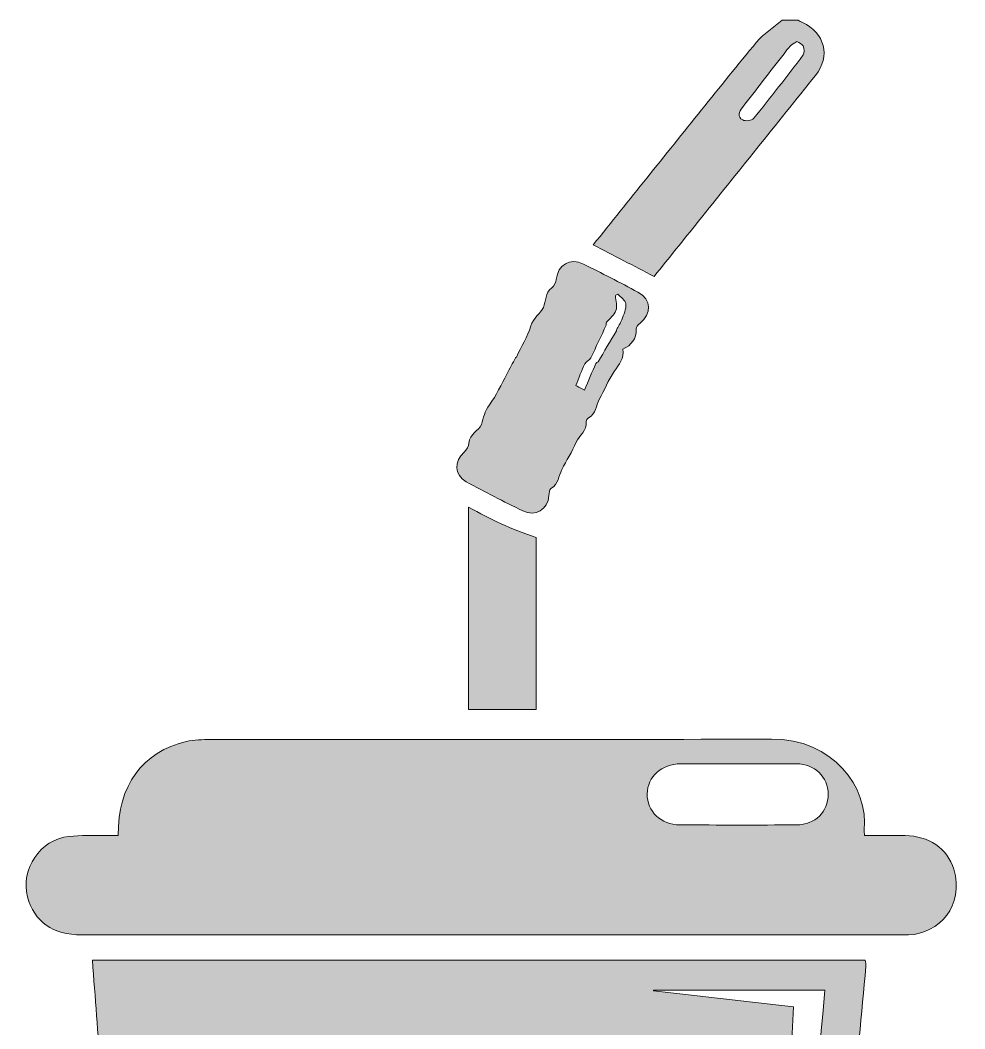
# Model space of a CAD drawing. Header units: inches. Extents: x 61 to 1022, y -877 to -208.
# Drawn here: x 738 to 1021.5, y -510.6 to -207.6 of the extents above; entities that cross this region are included whole.
import ezdxf

# ---------------------------------------------------------------- set-up
doc = ezdxf.new("R2010")
doc.units = ezdxf.units.IN
doc.header["$MEASUREMENT"] = 0
doc.layers.add('Layer 1', color=7, linetype='Continuous')

# ---------------------------------------------------------------- blocks, each defined once
blk = doc.blocks.new('block 8')
at = {"layer": 'Layer 1', "true_color": 0xffffff}
h = blk.add_hatch(color=7, dxfattribs=at)
h.dxf.hatch_style = 2
edge = h.paths.add_edge_path()
edge.add_spline(control_points=[(766.07, -574.73), (767.16, -588.92), (768.2, -603.12), (769.29, -617.31), (770.59, -634.34), (771.94, -651.37), (773.24, -668.4), (774.32, -682.69), (775.36, -696.98), (776.43, -711.27), (777.79, -729.48), (779.34, -747.68), (780.46, -765.9), (781.05, -775.53), (785.29, -783.89), (792.25, -789.6), (792.25, -789.6), (955.5, -789.6), (955.5, -789.6), (960.44, -785.46), (963.95, -779.94), (965.85, -772.87), (967.01, -768.56), (967.46, -764.04), (967.89, -759.59), (969.07, -747.38), (970.07, -735.15), (971.16, -722.93), (972.67, -706.02), (974.2, -689.11), (975.71, -672.2), (976.99, -657.83), (978.23, -643.45), (979.51, -629.08), (981.03, -612.08), (982.58, -595.07), (984.1, -578.06), (985.38, -563.69), (986.62, -549.32), (987.91, -534.95), (989.2, -520.58), (990.53, -506.21), (991.82, -491.84), (991.88, -491.21), (991.7, -490.56), (991.64, -489.98), (991.64, -489.98), (759.64, -489.98), (759.64, -489.98), (760.48, -501.16), (761.28, -512.11), (762.11, -523.05), (763.42, -540.28), (764.76, -557.5), (766.07, -574.73)], knot_values=[0, 0, 0, 0, 1, 1, 1, 2, 2, 2, 3, 3, 3, 4, 4, 4, 5, 5, 5, 6, 6, 6, 7, 7, 7, 8, 8, 8, 9, 9, 9, 10, 10, 10, 11, 11, 11, 12, 12, 12, 13, 13, 13, 14, 14, 14, 15, 15, 15, 16, 16, 16, 17, 17, 17, 18, 18, 18, 18], degree=3, periodic=1)
edge = h.paths.add_edge_path()
edge.add_spline(control_points=[(928.11, -498.94), (928.11, -498.94), (979.54, -498.94), (979.54, -498.94), (973.59, -564.47), (967.66, -629.8), (961.73, -695.13), (961.55, -695.1), (961.38, -695.07), (961.21, -695.04), (964.17, -631.52), (967.12, -568), (970.1, -503.97), (956.04, -502.38), (942.06, -500.8), (928.08, -499.21), (928.08, -499.21), (928.11, -498.94), (928.11, -498.94)], knot_values=[0, 0, 0, 0, 1, 1, 1, 2, 2, 2, 3, 3, 3, 4, 4, 4, 5, 5, 5, 6, 6, 6, 6], degree=3, periodic=1)
edge = h.paths.add_edge_path()
edge.add_spline(control_points=[(878.32, -560.95), (912.92, -561.15), (940.57, -588.57), (940.44, -622.57), (940.31, -656.36), (912.31, -683.8), (878.08, -683.68), (843.9, -683.56), (815.85, -655.79), (815.96, -622.19), (816.07, -588.49), (844.3, -560.76), (878.32, -560.95)], knot_values=[0, 0, 0, 0, 1, 1, 1, 2, 2, 2, 3, 3, 3, 4, 4, 4, 4], degree=3, periodic=1)
at = {"layer": 'Layer 1', "lineweight": 0}
for points, knots in [([(766.07, -574.73), (767.16, -588.92), (768.2, -603.12), (769.29, -617.31), (770.59, -634.34), (771.94, -651.37), (773.24, -668.4), (774.32, -682.69), (775.36, -696.98), (776.43, -711.27), (777.79, -729.48), (779.34, -747.68), (780.46, -765.9), (781.05, -775.53), (785.29, -783.89), (792.25, -789.6), (792.25, -789.6), (955.5, -789.6), (955.5, -789.6), (960.44, -785.46), (963.95, -779.94), (965.85, -772.87), (967.01, -768.56), (967.46, -764.04), (967.89, -759.59), (969.07, -747.38), (970.07, -735.15), (971.16, -722.93), (972.67, -706.02), (974.2, -689.11), (975.71, -672.2), (976.99, -657.83), (978.23, -643.45), (979.51, -629.08), (981.03, -612.08), (982.58, -595.07), (984.1, -578.06), (985.38, -563.69), (986.62, -549.32), (987.91, -534.95), (989.2, -520.58), (990.53, -506.21), (991.82, -491.84), (991.88, -491.21), (991.7, -490.56), (991.64, -489.98), (991.64, -489.98), (759.64, -489.98), (759.64, -489.98), (760.48, -501.16), (761.28, -512.11), (762.11, -523.05), (763.42, -540.28), (764.76, -557.5), (766.07, -574.73)], [0, 0, 0, 0, 1, 1, 1, 2, 2, 2, 3, 3, 3, 4, 4, 4, 5, 5, 5, 6, 6, 6, 7, 7, 7, 8, 8, 8, 9, 9, 9, 10, 10, 10, 11, 11, 11, 12, 12, 12, 13, 13, 13, 14, 14, 14, 15, 15, 15, 16, 16, 16, 17, 17, 17, 18, 18, 18, 18]), ([(928.11, -498.94), (928.11, -498.94), (979.54, -498.94), (979.54, -498.94), (973.59, -564.47), (967.66, -629.8), (961.73, -695.13), (961.55, -695.1), (961.38, -695.07), (961.21, -695.04), (964.17, -631.52), (967.12, -568), (970.1, -503.97), (956.04, -502.38), (942.06, -500.8), (928.08, -499.21), (928.08, -499.21), (928.11, -498.94), (928.11, -498.94)], [0, 0, 0, 0, 1, 1, 1, 2, 2, 2, 3, 3, 3, 4, 4, 4, 5, 5, 5, 6, 6, 6, 6]), ([(878.32, -560.95), (912.92, -561.15), (940.57, -588.57), (940.44, -622.57), (940.31, -656.36), (912.31, -683.8), (878.08, -683.68), (843.9, -683.56), (815.85, -655.79), (815.96, -622.19), (816.07, -588.49), (844.3, -560.76), (878.32, -560.95)], [0, 0, 0, 0, 1, 1, 1, 2, 2, 2, 3, 3, 3, 4, 4, 4, 4])]:
    blk.add_open_spline(points, degree=3, knots=knots, dxfattribs=at)
blk = doc.blocks.new('block 9')
at = {"layer": 'Layer 1', "true_color": 0xffffff}
h = blk.add_hatch(color=7, dxfattribs=at)
h.dxf.hatch_style = 2
edge = h.paths.add_edge_path()
edge.add_spline(control_points=[(971.52, -207.6), (971.94, -207.83), (972.33, -208.1), (972.77, -208.3), (979.48, -211.36), (981.33, -218.43), (976.74, -224.19), (965.04, -238.86), (953.26, -253.47), (941.51, -268.11), (937.13, -273.56), (932.74, -279.02), (928.27, -284.57), (922.17, -281.42), (916.22, -278.33), (909.97, -275.1), (915.47, -268.25), (920.76, -261.64), (926.07, -255.03), (937.02, -241.4), (947.9, -227.71), (959, -214.2), (961.11, -211.63), (964.13, -209.78), (966.73, -207.6), (968.33, -207.6), (969.93, -207.6), (971.52, -207.6)], knot_values=[0, 0, 0, 0, 1, 1, 1, 2, 2, 2, 3, 3, 3, 4, 4, 4, 5, 5, 5, 6, 6, 6, 7, 7, 7, 8, 8, 8, 9, 9, 9, 9], degree=3, periodic=1)
edge = h.paths.add_edge_path()
edge.add_spline(control_points=[(971.1, -213.98), (970.33, -214.52), (969.63, -214.89), (969.1, -215.43), (968.41, -216.13), (967.86, -216.96), (967.26, -217.73), (963.09, -223.09), (958.94, -228.45), (954.76, -233.81), (953.74, -235.12), (953.24, -236.64), (954.86, -237.57), (955.64, -238.02), (957.6, -237.78), (958.12, -237.14), (963.21, -230.88), (968.14, -224.5), (972.99, -218.06), (973.44, -217.46), (973.32, -216.16), (973.01, -215.35), (972.8, -214.77), (971.84, -214.47), (971.1, -213.98)], knot_values=[0, 0, 0, 0, 1, 1, 1, 2, 2, 2, 3, 3, 3, 4, 4, 4, 5, 5, 5, 6, 6, 6, 7, 7, 7, 8, 8, 8, 8], degree=3, periodic=1)
at = {"layer": 'Layer 1', "lineweight": 0}
for points, knots in [([(971.52, -207.6), (971.94, -207.83), (972.33, -208.1), (972.77, -208.3), (979.48, -211.36), (981.33, -218.43), (976.74, -224.19), (965.04, -238.86), (953.26, -253.47), (941.51, -268.11), (937.13, -273.56), (932.74, -279.02), (928.27, -284.57), (922.17, -281.42), (916.22, -278.33), (909.97, -275.1), (915.47, -268.25), (920.76, -261.64), (926.07, -255.03), (937.02, -241.4), (947.9, -227.71), (959, -214.2), (961.11, -211.63), (964.13, -209.78), (966.73, -207.6), (968.33, -207.6), (969.93, -207.6), (971.52, -207.6)], [0, 0, 0, 0, 1, 1, 1, 2, 2, 2, 3, 3, 3, 4, 4, 4, 5, 5, 5, 6, 6, 6, 7, 7, 7, 8, 8, 8, 9, 9, 9, 9]), ([(971.1, -213.98), (970.33, -214.52), (969.63, -214.89), (969.1, -215.43), (968.41, -216.13), (967.86, -216.96), (967.26, -217.73), (963.09, -223.09), (958.94, -228.45), (954.76, -233.81), (953.74, -235.12), (953.24, -236.64), (954.86, -237.57), (955.64, -238.02), (957.6, -237.78), (958.12, -237.14), (963.21, -230.88), (968.14, -224.5), (972.99, -218.06), (973.44, -217.46), (973.32, -216.16), (973.01, -215.35), (972.8, -214.77), (971.84, -214.47), (971.1, -213.98)], [0, 0, 0, 0, 1, 1, 1, 2, 2, 2, 3, 3, 3, 4, 4, 4, 5, 5, 5, 6, 6, 6, 7, 7, 7, 8, 8, 8, 8])]:
    blk.add_open_spline(points, degree=3, knots=knots, dxfattribs=at)
blk = doc.blocks.new('block 10')
at = {"layer": 'Layer 1', "true_color": 0xffffff}
h = blk.add_hatch(color=7, dxfattribs=at)
h.dxf.hatch_style = 2
edge = h.paths.add_edge_path()
edge.add_spline(control_points=[(767.37, -452.53), (767.24, -437.52), (774.72, -427.28), (787.78, -424.31), (790.17, -423.76), (792.72, -423.67), (795.2, -423.67), (851.29, -423.63), (907.38, -423.83), (963.47, -423.53), (981.89, -423.43), (992.72, -438.02), (991.33, -450.96), (991.29, -451.34), (991.38, -451.73), (991.44, -452.53), (995.53, -452.53), (999.59, -452.48), (1003.65, -452.54), (1010.67, -452.65), (1016.28, -456.33), (1018.22, -462.66), (1021.54, -473.55), (1013.77, -482.05), (1004.64, -482.37), (1003.84, -482.4), (1003.04, -482.39), (1002.25, -482.39), (920.3, -482.39), (838.36, -482.39), (756.42, -482.38), (747.75, -482.38), (742.2, -478.45), (740.18, -470.93), (737.96, -462.65), (743.94, -453.74), (752.61, -452.79), (756.16, -452.39), (759.78, -452.59), (763.37, -452.53), (764.64, -452.51), (765.92, -452.53), (767.37, -452.53)], knot_values=[0, 0, 0, 0, 1, 1, 1, 2, 2, 2, 3, 3, 3, 4, 4, 4, 5, 5, 5, 6, 6, 6, 7, 7, 7, 8, 8, 8, 9, 9, 9, 10, 10, 10, 11, 11, 11, 12, 12, 12, 13, 13, 13, 14, 14, 14, 14], degree=3, periodic=1)
edge = h.paths.add_edge_path()
edge.add_spline(control_points=[(953.61, -430.97), (947.92, -430.97), (942.24, -430.97), (936.55, -430.97), (936.45, -430.97), (936.35, -430.97), (936.25, -430.97), (930.48, -431.02), (926.26, -434.8), (926.17, -440.03), (926.07, -445.22), (930.31, -449.31), (935.99, -449.33), (947.66, -449.38), (959.34, -449.39), (971.01, -449.33), (976.6, -449.3), (980.56, -445.39), (980.54, -440.14), (980.52, -434.9), (976.5, -431.02), (970.97, -430.98), (965.18, -430.93), (959.39, -430.97), (953.61, -430.97)], knot_values=[0, 0, 0, 0, 1, 1, 1, 2, 2, 2, 3, 3, 3, 4, 4, 4, 5, 5, 5, 6, 6, 6, 7, 7, 7, 8, 8, 8, 8], degree=3, periodic=1)
at = {"layer": 'Layer 1', "lineweight": 0}
for points, knots in [([(767.37, -452.53), (767.24, -437.52), (774.72, -427.28), (787.78, -424.31), (790.17, -423.76), (792.72, -423.67), (795.2, -423.67), (851.29, -423.63), (907.38, -423.83), (963.47, -423.53), (981.89, -423.43), (992.72, -438.02), (991.33, -450.96), (991.29, -451.34), (991.38, -451.73), (991.44, -452.53), (995.53, -452.53), (999.59, -452.48), (1003.65, -452.54), (1010.67, -452.65), (1016.28, -456.33), (1018.22, -462.66), (1021.54, -473.55), (1013.77, -482.05), (1004.64, -482.37), (1003.84, -482.4), (1003.04, -482.39), (1002.25, -482.39), (920.3, -482.39), (838.36, -482.39), (756.42, -482.38), (747.75, -482.38), (742.2, -478.45), (740.18, -470.93), (737.96, -462.65), (743.94, -453.74), (752.61, -452.79), (756.16, -452.39), (759.78, -452.59), (763.37, -452.53), (764.64, -452.51), (765.92, -452.53), (767.37, -452.53)], [0, 0, 0, 0, 1, 1, 1, 2, 2, 2, 3, 3, 3, 4, 4, 4, 5, 5, 5, 6, 6, 6, 7, 7, 7, 8, 8, 8, 9, 9, 9, 10, 10, 10, 11, 11, 11, 12, 12, 12, 13, 13, 13, 14, 14, 14, 14]), ([(953.61, -430.97), (947.92, -430.97), (942.24, -430.97), (936.55, -430.97), (936.45, -430.97), (936.35, -430.97), (936.25, -430.97), (930.48, -431.02), (926.26, -434.8), (926.17, -440.03), (926.07, -445.22), (930.31, -449.31), (935.99, -449.33), (947.66, -449.38), (959.34, -449.39), (971.01, -449.33), (976.6, -449.3), (980.56, -445.39), (980.54, -440.14), (980.52, -434.9), (976.5, -431.02), (970.97, -430.98), (965.18, -430.93), (959.39, -430.97), (953.61, -430.97)], [0, 0, 0, 0, 1, 1, 1, 2, 2, 2, 3, 3, 3, 4, 4, 4, 5, 5, 5, 6, 6, 6, 7, 7, 7, 8, 8, 8, 8])]:
    blk.add_open_spline(points, degree=3, knots=knots, dxfattribs=at)
blk = doc.blocks.new('block 11')
at = {"layer": 'Layer 1', "true_color": 0xffffff}
h = blk.add_hatch(color=7, dxfattribs=at)
h.dxf.hatch_style = 2
edge = h.paths.add_edge_path()
edge.add_spline(control_points=[(918.91, -306.45), (919.38, -309.25), (917.73, -310.94), (916.28, -313.14), (914.59, -315.71), (913.29, -318.73), (911.82, -321.54), (910.84, -323.44), (910.83, -325.8), (908.6, -327.07), (908.25, -327.26), (907.86, -327.83), (907.9, -328.17), (908.24, -330.98), (905.72, -332.38), (904.89, -334.36), (903.66, -337.3), (901.89, -339.81), (900.58, -342.55), (899.6, -344.59), (899.57, -346.94), (897.25, -348.3), (896.79, -348.57), (896.75, -349.66), (896.69, -350.39), (896.35, -354.6), (892.7, -356.86), (888.81, -354.98), (883.09, -352.21), (877.44, -349.31), (871.87, -346.26), (868.28, -344.29), (868.15, -340.01), (871.21, -337.36), (871.96, -336.71), (872.64, -335.58), (872.69, -334.64), (872.86, -331.9), (875.73, -330.89), (876.4, -329.05), (877.14, -327.04), (877.32, -325.03), (878.82, -323.1), (880.96, -320.35), (882.35, -317.02), (884.04, -313.92), (884.93, -312.29), (885.78, -310.63), (886.66, -308.98), (886.7, -308.91), (886.87, -308.9), (886.91, -308.83), (888.41, -305.72), (890.32, -302.73), (891.25, -299.46), (891.96, -296.94), (894.18, -295.75), (895.04, -293.87), (895.9, -291.98), (895.44, -289.54), (897.57, -287.97), (898.27, -287.44), (898.83, -286.34), (898.91, -285.45), (899.33, -281.08), (903, -278.86), (907.03, -280.85), (912.55, -283.57), (918.02, -286.39), (923.42, -289.32), (927.49, -291.53), (927.63, -295.8), (923.97, -298.69), (923.45, -299.1), (922.84, -299.84), (922.87, -300.4), (923.01, -303.36), (921.47, -305.18), (918.91, -306.45)], knot_values=[0, 0, 0, 0, 1, 1, 1, 2, 2, 2, 3, 3, 3, 4, 4, 4, 5, 5, 5, 6, 6, 6, 7, 7, 7, 8, 8, 8, 9, 9, 9, 10, 10, 10, 11, 11, 11, 12, 12, 12, 13, 13, 13, 14, 14, 14, 15, 15, 15, 16, 16, 16, 17, 17, 17, 18, 18, 18, 19, 19, 19, 20, 20, 20, 21, 21, 21, 22, 22, 22, 23, 23, 23, 24, 24, 24, 25, 25, 25, 26, 26, 26, 26], degree=3, periodic=1)
edge = h.paths.add_edge_path()
edge.add_spline(control_points=[(917.36, -289.88), (917.12, -290.04), (916.88, -290.21), (916.64, -290.38), (916.74, -291.87), (917.26, -293.51), (916.81, -294.83), (916.35, -296.16), (914.92, -297.17), (913.95, -298.36), (913.8, -298.54), (913.99, -298.96), (913.88, -299.21), (912.36, -302.49), (910.86, -305.78), (909.24, -309.01), (908.88, -309.73), (907.8, -310.11), (907.46, -310.83), (906.49, -312.86), (905.73, -315), (904.79, -317.35), (905.07, -317.51), (905.99, -318.02), (907.36, -318.77), (908.56, -315.93), (909.64, -313.32), (910.77, -310.73), (910.87, -310.5), (911.31, -310.43), (911.45, -310.2), (913.3, -307.12), (915.12, -304.02), (916.94, -300.93), (916.99, -300.85), (916.94, -300.73), (916.98, -300.64), (917.51, -299.63), (918.17, -298.66), (918.56, -297.6), (919.12, -296.03), (919.91, -294.36), (919.8, -292.79), (919.73, -291.77), (918.22, -290.84), (917.36, -289.88)], knot_values=[0, 0, 0, 0, 1, 1, 1, 2, 2, 2, 3, 3, 3, 4, 4, 4, 5, 5, 5, 6, 6, 6, 7, 7, 7, 8, 8, 8, 9, 9, 9, 10, 10, 10, 11, 11, 11, 12, 12, 12, 13, 13, 13, 14, 14, 14, 15, 15, 15, 15], degree=3, periodic=1)
at = {"layer": 'Layer 1', "lineweight": 0}
for points, knots in [([(918.91, -306.45), (919.38, -309.25), (917.73, -310.94), (916.28, -313.14), (914.59, -315.71), (913.29, -318.73), (911.82, -321.54), (910.84, -323.44), (910.83, -325.8), (908.6, -327.07), (908.25, -327.26), (907.86, -327.83), (907.9, -328.17), (908.24, -330.98), (905.72, -332.38), (904.89, -334.36), (903.66, -337.3), (901.89, -339.81), (900.58, -342.55), (899.6, -344.59), (899.57, -346.94), (897.25, -348.3), (896.79, -348.57), (896.75, -349.66), (896.69, -350.39), (896.35, -354.6), (892.7, -356.86), (888.81, -354.98), (883.09, -352.21), (877.44, -349.31), (871.87, -346.26), (868.28, -344.29), (868.15, -340.01), (871.21, -337.36), (871.96, -336.71), (872.64, -335.58), (872.69, -334.64), (872.86, -331.9), (875.73, -330.89), (876.4, -329.05), (877.14, -327.04), (877.32, -325.03), (878.82, -323.1), (880.96, -320.35), (882.35, -317.02), (884.04, -313.92), (884.93, -312.29), (885.78, -310.63), (886.66, -308.98), (886.7, -308.91), (886.87, -308.9), (886.91, -308.83), (888.41, -305.72), (890.32, -302.73), (891.25, -299.46), (891.96, -296.94), (894.18, -295.75), (895.04, -293.87), (895.9, -291.98), (895.44, -289.54), (897.57, -287.97), (898.27, -287.44), (898.83, -286.34), (898.91, -285.45), (899.33, -281.08), (903, -278.86), (907.03, -280.85), (912.55, -283.57), (918.02, -286.39), (923.42, -289.32), (927.49, -291.53), (927.63, -295.8), (923.97, -298.69), (923.45, -299.1), (922.84, -299.84), (922.87, -300.4), (923.01, -303.36), (921.47, -305.18), (918.91, -306.45)], [0, 0, 0, 0, 1, 1, 1, 2, 2, 2, 3, 3, 3, 4, 4, 4, 5, 5, 5, 6, 6, 6, 7, 7, 7, 8, 8, 8, 9, 9, 9, 10, 10, 10, 11, 11, 11, 12, 12, 12, 13, 13, 13, 14, 14, 14, 15, 15, 15, 16, 16, 16, 17, 17, 17, 18, 18, 18, 19, 19, 19, 20, 20, 20, 21, 21, 21, 22, 22, 22, 23, 23, 23, 24, 24, 24, 25, 25, 25, 26, 26, 26, 26]), ([(917.36, -289.88), (917.12, -290.04), (916.88, -290.21), (916.64, -290.38), (916.74, -291.87), (917.26, -293.51), (916.81, -294.83), (916.35, -296.16), (914.92, -297.17), (913.95, -298.36), (913.8, -298.54), (913.99, -298.96), (913.88, -299.21), (912.36, -302.49), (910.86, -305.78), (909.24, -309.01), (908.88, -309.73), (907.8, -310.11), (907.46, -310.83), (906.49, -312.86), (905.73, -315), (904.79, -317.35), (905.07, -317.51), (905.99, -318.02), (907.36, -318.77), (908.56, -315.93), (909.64, -313.32), (910.77, -310.73), (910.87, -310.5), (911.31, -310.43), (911.45, -310.2), (913.3, -307.12), (915.12, -304.02), (916.94, -300.93), (916.99, -300.85), (916.94, -300.73), (916.98, -300.64), (917.51, -299.63), (918.17, -298.66), (918.56, -297.6), (919.12, -296.03), (919.91, -294.36), (919.8, -292.79), (919.73, -291.77), (918.22, -290.84), (917.36, -289.88)], [0, 0, 0, 0, 1, 1, 1, 2, 2, 2, 3, 3, 3, 4, 4, 4, 5, 5, 5, 6, 6, 6, 7, 7, 7, 8, 8, 8, 9, 9, 9, 10, 10, 10, 11, 11, 11, 12, 12, 12, 13, 13, 13, 14, 14, 14, 15, 15, 15, 15])]:
    blk.add_open_spline(points, degree=3, knots=knots, dxfattribs=at)
blk = doc.blocks.new('block 12')
at = {"layer": 'Layer 1', "true_color": 0xffffff}
h = blk.add_hatch(color=7, dxfattribs=at)
h.dxf.hatch_style = 2
edge = h.paths.add_edge_path()
edge.add_spline(control_points=[(892.84, -414.7), (886.02, -414.7), (879.49, -414.7), (872.58, -414.7), (872.58, -394.45), (872.58, -374.39), (872.58, -353.93), (875.85, -355.61), (879.01, -357.4), (882.32, -358.89), (885.6, -360.37), (889.02, -361.54), (892.84, -363.03), (892.84, -379.61), (892.84, -397.03), (892.84, -414.7)], knot_values=[0, 0, 0, 0, 1, 1, 1, 2, 2, 2, 3, 3, 3, 4, 4, 4, 5, 5, 5, 5], degree=3, periodic=1)
at = {"layer": 'Layer 1', "lineweight": 0}
blk.add_open_spline([(892.84, -414.7), (886.02, -414.7), (879.49, -414.7), (872.58, -414.7), (872.58, -394.45), (872.58, -374.39), (872.58, -353.93), (875.85, -355.61), (879.01, -357.4), (882.32, -358.89), (885.6, -360.37), (889.02, -361.54), (892.84, -363.03), (892.84, -379.61), (892.84, -397.03), (892.84, -414.7)], degree=3, knots=[0, 0, 0, 0, 1, 1, 1, 2, 2, 2, 3, 3, 3, 4, 4, 4, 5, 5, 5, 5], dxfattribs=at)
blk = doc.blocks.new('block 7')
at = {"layer": 'Layer 1'}
for name in ['block 9', 'block 11', 'block 12', 'block 10', 'block 8']:
    blk.add_blockref(name, (0, 0), dxfattribs=at)
blk = doc.blocks.new('block 2')
at = {"layer": 'Layer 1'}
blk.add_blockref('block 7', (0, 0), dxfattribs=at)

msp = doc.modelspace()

# ---------------------------------------------------------------- block references
at = {"layer": 'Layer 1'}
msp.add_blockref('block 2', (0, 0), dxfattribs=at)

doc.saveas('drawing.dxf')
